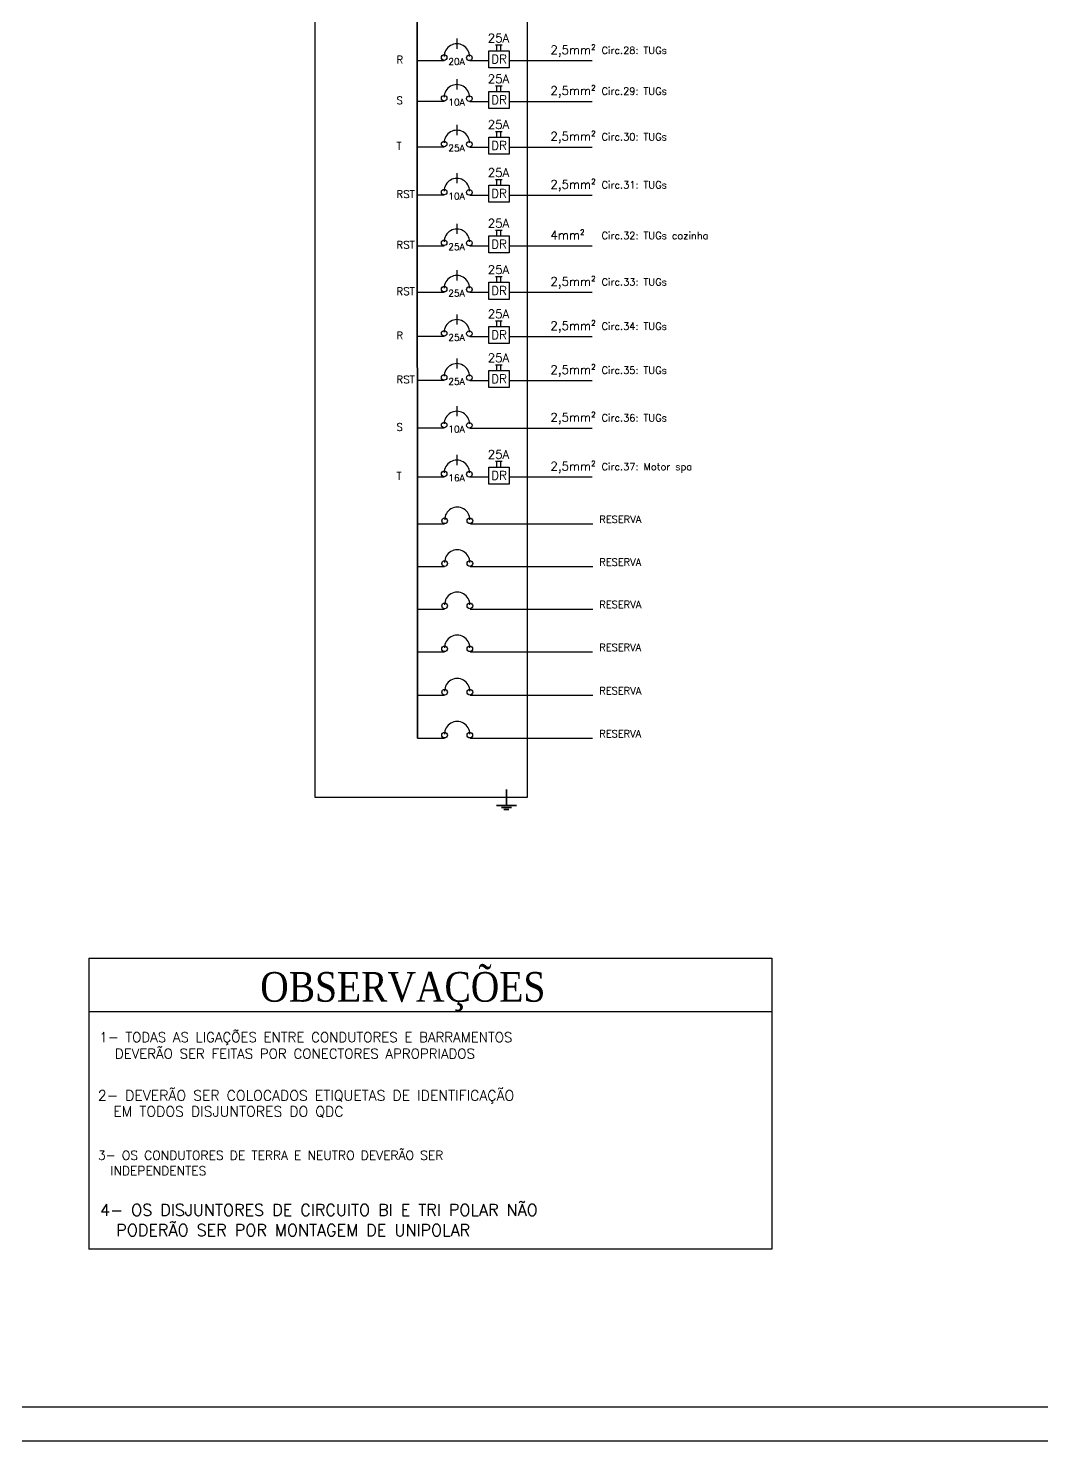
# Model space of a CAD drawing. Header units: millimetres. Extents: x 2775 to 3964, y 1473 to 2314.
# Drawn here: x 3296.9 to 3599.4, y 1473.3 to 1894.8 of the extents above; entities that cross this region are included whole.
import ezdxf

# ---------------------------------------------------------------- set-up
doc = ezdxf.new("R2010")
doc.units = ezdxf.units.MM
for name, color, linetype, lineweight in [('EJEL05130C', 130, 'Continuous', 30), ('EJEL0550C', 50, 'Continuous', 35), ('EJELFORMATO', 170, 'Continuous', 25)]:
    doc.layers.add(name, color=color, linetype=linetype, lineweight=lineweight)
doc.styles.add('EST2', font='GARA.TTF')
doc.styles.add('ROMANS', font='romans', dxfattribs={"height": 0.2})

msp = doc.modelspace()

# ---------------------------------------------------------------- linework, layer by layer
at = {"layer": 'EJEL05130C'}
for p, q in [((3315.06, 1617.36), (3518.86, 1617.36)), ((3315.06, 1617.36), (3315.06, 1530.5)), ((3518.86, 1617.36), (3518.86, 1530.5)), ((3315.06, 1601.43), (3518.86, 1601.43)), ((3518.86, 1530.5), (3315.06, 1530.5))]:
    msp.add_line(p, q, dxfattribs=at)
at = {"layer": 'EJEL05130C', "linetype": 'ByBlock'}
msp.add_lwpolyline([(3382.54, 2277.99), (3445.83, 2277.99), (3445.83, 1665.27), (3382.54, 1665.27)], close=True, dxfattribs=at)
at = {"layer": 'EJEL0550C'}
msp.add_line((3412.79, 2259.24), (3413.11, 1682.93), dxfattribs=at)
at = {"layer": 'EJEL0550C', "lineweight": -3}
for p, q in [((3424.84, 1891.69), (3424.84, 1888.66)), ((3434.39, 1888.07), (3440.5, 1888.07)), ((3434.39, 1882.98), (3434.39, 1888.07)), ((3438.38, 1889.7), (3436.38, 1889.7)), ((3436.75, 1888.07), (3436.75, 1889.7)), ((3438, 1888.07), (3438, 1889.7)), ((3440.5, 1888.07), (3440.5, 1882.98)), ((3413, 1885.15), (3421.07, 1885.15)), ((3428.73, 1885.1), (3434.39, 1885.1)), ((3440.5, 1885.1), (3465.26, 1885.1)), ((3440.5, 1882.98), (3434.39, 1882.98)), ((3424.84, 1879.53), (3424.84, 1876.49)), ((3434.39, 1875.91), (3440.5, 1875.91)), ((3434.39, 1870.82), (3434.39, 1875.91)), ((3438.38, 1877.53), (3436.38, 1877.53)), ((3436.75, 1875.91), (3436.75, 1877.53)), ((3438, 1875.91), (3438, 1877.53)), ((3440.5, 1875.91), (3440.5, 1870.82)), ((3413, 1872.99), (3421.07, 1872.99)), ((3428.73, 1872.94), (3434.39, 1872.94)), ((3440.5, 1872.94), (3465.26, 1872.94)), ((3440.5, 1870.82), (3434.39, 1870.82)), ((3424.84, 1865.91), (3424.84, 1862.87)), ((3438.38, 1863.91), (3436.38, 1863.91)), ((3436.75, 1862.28), (3436.75, 1863.91)), ((3438, 1862.28), (3438, 1863.91)), ((3413, 1859.36), (3421.07, 1859.36)), ((3428.73, 1859.31), (3434.39, 1859.31)), ((3434.39, 1862.28), (3440.5, 1862.28)), ((3434.39, 1857.19), (3434.39, 1862.28)), ((3440.5, 1862.28), (3440.5, 1857.19)), ((3440.5, 1859.31), (3465.26, 1859.31)), ((3440.5, 1857.19), (3434.39, 1857.19)), ((3424.84, 1851.56), (3424.84, 1848.52)), ((3434.39, 1847.94), (3440.5, 1847.94)), ((3434.39, 1842.85), (3434.39, 1847.94)), ((3438.38, 1849.56), (3436.38, 1849.56)), ((3436.75, 1847.94), (3436.75, 1849.56)), ((3438, 1847.94), (3438, 1849.56)), ((3440.5, 1847.94), (3440.5, 1842.85)), ((3413, 1845.02), (3421.07, 1845.02)), ((3428.73, 1844.97), (3434.39, 1844.97)), ((3440.5, 1842.85), (3434.39, 1842.85)), ((3440.5, 1844.97), (3465.26, 1844.97)), ((3424.84, 1836.44), (3424.84, 1833.4)), ((3438.38, 1834.44), (3436.38, 1834.44)), ((3436.75, 1832.82), (3436.75, 1834.44)), ((3438, 1832.82), (3438, 1834.44)), ((3413, 1829.9), (3421.07, 1829.9)), ((3428.73, 1829.85), (3434.39, 1829.85)), ((3434.39, 1832.82), (3440.5, 1832.82)), ((3434.39, 1827.73), (3434.39, 1832.82)), ((3440.5, 1832.82), (3440.5, 1827.73)), ((3440.5, 1829.85), (3465.26, 1829.85)), ((3440.5, 1827.73), (3434.39, 1827.73)), ((3424.84, 1822.59), (3424.84, 1819.55)), ((3434.39, 1818.97), (3440.5, 1818.97)), ((3434.39, 1813.88), (3434.39, 1818.97)), ((3438.38, 1820.59), (3436.38, 1820.59)), ((3436.75, 1818.97), (3436.75, 1820.59)), ((3438, 1818.97), (3438, 1820.59)), ((3440.5, 1818.97), (3440.5, 1813.88)), ((3413, 1816.05), (3421.07, 1816.05)), ((3428.73, 1816), (3434.39, 1816)), ((3440.5, 1813.88), (3434.39, 1813.88)), ((3440.5, 1816), (3465.26, 1816)), ((3424.84, 1809.4), (3424.84, 1806.36)), ((3434.39, 1805.78), (3440.5, 1805.78)), ((3434.39, 1800.68), (3434.39, 1805.78)), ((3438.38, 1807.4), (3436.38, 1807.4)), ((3436.75, 1805.78), (3436.75, 1807.4)), ((3438, 1805.78), (3438, 1807.4)), ((3440.5, 1805.78), (3440.5, 1800.68)), ((3413, 1802.85), (3421.07, 1802.85)), ((3428.73, 1802.8), (3434.39, 1802.8)), ((3440.5, 1800.68), (3434.39, 1800.68)), ((3440.5, 1802.8), (3465.26, 1802.8)), ((3424.84, 1796.27), (3424.84, 1793.23)), ((3434.39, 1792.65), (3440.5, 1792.65)), ((3434.39, 1787.56), (3434.39, 1792.65)), ((3438.38, 1794.27), (3436.38, 1794.27)), ((3436.75, 1792.65), (3436.75, 1794.27)), ((3438, 1792.65), (3438, 1794.27)), ((3440.5, 1792.65), (3440.5, 1787.56)), ((3413, 1789.73), (3421.07, 1789.73)), ((3428.73, 1789.68), (3434.39, 1789.68)), ((3440.5, 1787.56), (3434.39, 1787.56)), ((3440.5, 1789.68), (3465.26, 1789.68)), ((3424.84, 1782.05), (3424.84, 1779.02)), ((3413, 1775.51), (3421.07, 1775.51)), ((3428.73, 1775.46), (3440.5, 1775.46)), ((3440.5, 1775.46), (3465.26, 1775.46)), ((3424.84, 1767.47), (3424.84, 1764.43)), ((3434.39, 1763.85), (3440.5, 1763.85)), ((3434.39, 1758.76), (3434.39, 1763.85)), ((3438.38, 1765.47), (3436.38, 1765.47)), ((3436.75, 1763.85), (3436.75, 1765.47)), ((3438, 1763.85), (3438, 1765.47)), ((3440.5, 1763.85), (3440.5, 1758.76)), ((3413, 1760.93), (3421.07, 1760.93)), ((3428.73, 1760.88), (3434.39, 1760.88)), ((3440.5, 1758.76), (3434.39, 1758.76)), ((3440.5, 1760.88), (3465.26, 1760.88)), ((3413.14, 1746.89), (3421.2, 1746.89)), ((3428.87, 1746.89), (3439.66, 1746.89)), ((3439.66, 1746.89), (3465.39, 1746.89)), ((3413.12, 1734.13), (3421.19, 1734.13)), ((3428.85, 1734.13), (3439.64, 1734.13)), ((3439.64, 1734.13), (3465.38, 1734.13)), ((3413.14, 1721.48), (3421.2, 1721.48)), ((3428.86, 1721.48), (3439.66, 1721.48)), ((3439.66, 1721.48), (3465.39, 1721.48)), ((3413.11, 1708.68), (3421.18, 1708.68)), ((3428.84, 1708.68), (3439.64, 1708.68)), ((3439.64, 1708.68), (3465.37, 1708.68)), ((3413.14, 1695.74), (3421.2, 1695.74)), ((3428.86, 1695.74), (3439.66, 1695.74)), ((3439.66, 1695.74), (3465.39, 1695.74)), ((3413.11, 1682.93), (3421.18, 1682.93)), ((3428.84, 1682.93), (3439.64, 1682.93)), ((3439.64, 1682.93), (3465.37, 1682.93))]:
    msp.add_line(p, q, dxfattribs=at)
at = {"layer": 'EJEL0550C', "linetype": 'Continuous'}
for p, q in [((3439.64, 1667.68), (3439.64, 1662.87)), ((3436.63, 1662.87), (3442.65, 1662.87)), ((3438.13, 1662.26), (3441.14, 1662.26)), ((3438.88, 1661.66), (3440.39, 1661.66))]:
    msp.add_line(p, q, dxfattribs=at)
at = {"layer": 'EJEL0550C', "lineweight": -3}
for centre in [(3421.07, 1886.03), (3428.59, 1885.94), (3421.07, 1873.87), (3428.59, 1873.77), (3421.07, 1860.24), (3428.59, 1860.15), (3421.07, 1845.9), (3428.59, 1845.8), (3421.07, 1830.78), (3428.59, 1830.68), (3421.07, 1816.93), (3428.59, 1816.83), (3421.07, 1803.74), (3428.59, 1803.64), (3421.07, 1790.61), (3428.59, 1790.51), (3421.07, 1776.39), (3428.59, 1776.3), (3421.07, 1761.81), (3428.59, 1761.71), (3421.2, 1747.82), (3428.74, 1747.82), (3421.19, 1735.06), (3428.73, 1735.06), (3421.2, 1722.42), (3428.74, 1722.42), (3421.18, 1709.61), (3428.72, 1709.61), (3421.2, 1696.67), (3428.74, 1696.67), (3421.18, 1683.86), (3428.72, 1683.86)]:
    msp.add_circle(centre, 0.835, dxfattribs=at)
for centre in [(3424.84, 1886.36), (3424.84, 1874.19), (3424.84, 1860.57), (3424.84, 1846.22), (3424.84, 1831.1), (3424.84, 1817.25), (3424.84, 1804.06), (3424.84, 1790.93), (3424.84, 1776.72), (3424.84, 1762.13), (3424.98, 1748.14), (3424.96, 1735.38), (3424.97, 1722.74), (3424.95, 1709.93), (3424.97, 1696.99), (3424.95, 1684.19)]:
    msp.add_arc(centre, 3.77, 359.8656, 180.134, dxfattribs=at)
at = {"layer": 'EJELFORMATO', "color": 7}
msp.add_lwpolyline([(2774.95, 1473.33), (3963.95, 1473.33), (3963.95, 2314.33), (2774.95, 2314.33)], close=True, dxfattribs=at)
at = {"layer": 'EJELFORMATO'}
msp.add_lwpolyline([(3953.95, 1483.33), (2799.95, 1483.33), (2799.95, 2304.33), (3953.95, 2304.33)], close=True, dxfattribs=at)

# ---------------------------------------------------------------- texts
at = {"layer": 'EJEL05130C'}
for s, height, style, p in [('OBSERVAÇÕES', 8.8654, 'EST2', (3366.17, 1604.32)), ('1- TODAS AS LIGAÇÕES ENTRE CONDUTORES E BARRAMENTOS', 2.9252, 'ROMANS', (3318.17, 1592.27, -1119268.47)), (' DEVERÃO SER FEITAS POR CONECTORES APROPRIADOS', 2.9252, 'ROMANS', (3320.8, 1587.34, -1119268.47)), ('2- DEVERÃO SER COLOCADOS ETIQUETAS DE IDENTIFICAÇÃO', 3.0707, 'ROMANS', (3317.73, 1574.83, -1174954.23)), ('EM TODOS DISJUNTORES DO QDC', 3.0707, 'ROMANS', (3322.33, 1570.07, -1174954.23)), ('3- OS CONDUTORES DE TERRA E NEUTRO DEVERÃO SER', 2.6835, 'ROMANS', (3317.74, 1557.16, -1026787.05)), ('INDEPENDENTES', 2.6835, 'ROMANS', (3321.46, 1552.54, -1026787.05)), ('4- OS DISJUNTORES DE CIRCUITO BI E TRI POLAR NÃO', 3.4949, 'ROMANS', (3318.37, 1540.45, -1337236.82)), ('PODERÃO SER POR MONTAGEM DE UNIPOLAR', 3.4949, 'ROMANS', (3323.22, 1534.42, -1337236.82))]:
    msp.add_text(s, height=height, dxfattribs=dict(at, style=style)).set_placement(p)
at = {"layer": 'EJEL0550C', "lineweight": -3, "style": 'ROMANS'}
for s, height, p in [('25A', 2.576, (3434.07, 1890.55)), ('2,5mm²', 2.576, (3452.77, 1887.03)), ('Circ.28: TUGs', 2.147, (3468.02, 1887.09)), ('R', 2.25, (3406.82, 1884.29)), ('20A', 1.982, (3422.28, 1883.84)), ('DR', 2.576, (3435.13, 1884.3)), ('25A', 2.576, (3434.07, 1878.39)), ('2,5mm²', 2.576, (3452.77, 1874.87)), ('Circ.29: TUGs', 2.147, (3468.02, 1874.93)), ('S', 2.25, (3406.82, 1872.12)), ('10A', 1.982, (3422.28, 1871.68)), ('DR', 2.576, (3435.13, 1872.14)), ('25A', 2.576, (3434.07, 1864.76)), ('2,5mm²', 2.576, (3452.77, 1861.24)), ('Circ.30: TUGs', 2.147, (3468.02, 1861.3)), ('T', 2.25, (3406.82, 1858.5)), ('25A', 1.982, (3422.28, 1858.05)), ('DR', 2.576, (3435.13, 1858.51)), ('25A', 2.576, (3434.07, 1850.42)), ('RST', 2.247, (3406.82, 1844.15)), ('DR', 2.576, (3435.13, 1844.17)), ('2,5mm²', 2.576, (3452.77, 1846.9)), ('Circ.31: TUGs', 2.147, (3468.02, 1846.96)), ('10A', 1.982, (3422.28, 1843.71)), ('25A', 2.576, (3434.07, 1835.3)), ('4mm²', 2.576, (3452.77, 1831.78)), ('Circ.32: TUGs cozinha', 2.147, (3468.02, 1831.84)), ('RST', 2.247, (3406.82, 1829.03)), ('25A', 1.982, (3422.28, 1828.59)), ('DR', 2.576, (3435.13, 1829.05)), ('25A', 2.576, (3434.07, 1821.45)), ('2,5mm²', 2.576, (3452.77, 1817.93)), ('RST', 2.247, (3406.82, 1815.18)), ('25A', 1.982, (3422.28, 1814.74)), ('DR', 2.576, (3435.13, 1815.2)), ('Circ.33: TUGs', 2.147, (3468.02, 1817.99)), ('25A', 2.576, (3434.07, 1808.25)), ('R', 2.25, (3406.82, 1801.99)), ('DR', 2.576, (3435.13, 1802)), ('2,5mm²', 2.576, (3452.77, 1804.73)), ('Circ.34: TUGs', 2.147, (3468.02, 1804.79)), ('25A', 1.982, (3422.28, 1801.54)), ('25A', 2.576, (3434.07, 1795.13)), ('RST', 2.247, (3406.82, 1788.86)), ('DR', 2.576, (3435.13, 1788.88)), ('2,5mm²', 2.576, (3452.77, 1791.61)), ('Circ.35: TUGs', 2.147, (3468.02, 1791.67)), ('25A', 1.982, (3422.28, 1788.42)), ('2,5mm²', 2.576, (3452.77, 1777.39)), ('Circ.36: TUGs', 2.147, (3468.02, 1777.45)), ('S', 2.25, (3406.82, 1774.65)), ('10A', 1.982, (3422.28, 1774.2)), ('25A', 2.576, (3434.07, 1766.33)), ('T', 2.25, (3406.82, 1760.06)), ('DR', 2.576, (3435.13, 1760.08)), ('2,5mm²', 2.576, (3452.77, 1762.81)), ('Circ.37: Motor spa', 2.147, (3468.02, 1762.87)), ('16A', 1.982, (3422.28, 1759.62)), ('RESERVA', 2.147, (3467.38, 1747.16)), ('RESERVA', 2.147, (3467.36, 1734.4)), ('RESERVA', 2.147, (3467.38, 1721.76)), ('RESERVA', 2.147, (3467.35, 1708.95)), ('RESERVA', 2.147, (3467.38, 1696.01)), ('RESERVA', 2.147, (3467.35, 1683.2))]:
    msp.add_text(s, height=height, dxfattribs=at).set_placement(p)

doc.saveas('drawing.dxf')
